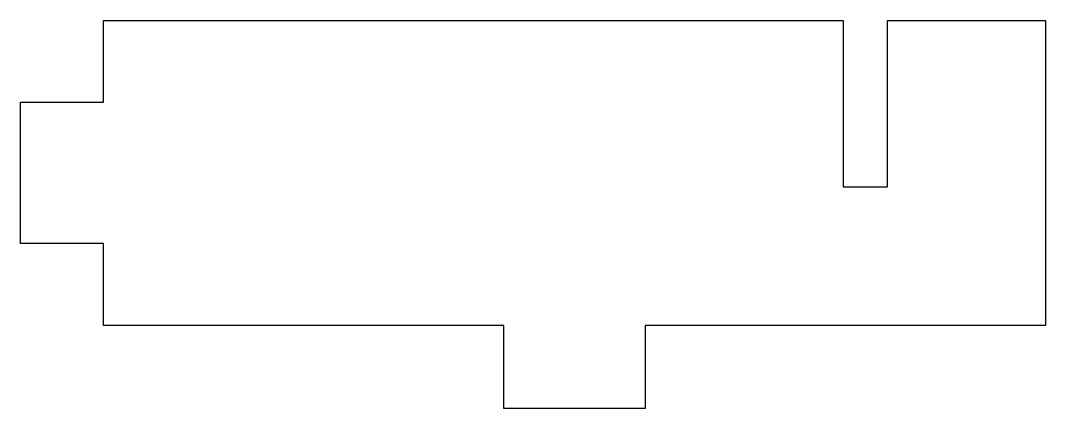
# Model space of a CAD drawing. Header units: millimetres. Extents: x 0 to 37, y -3 to 11.
import ezdxf

# ---------------------------------------------------------------- set-up
doc = ezdxf.new("R2010")
doc.units = ezdxf.units.MM
doc.layers.add('OUTLINE', color=1, linetype='Continuous')

msp = doc.modelspace()

# ---------------------------------------------------------------- linework, layer by layer
at = {"layer": 'OUTLINE', "color": 1}
msp.add_lwpolyline([(0, 2.95), (0, 8.05), (3, 8.05), (3, 11), (29.7, 11), (29.7, 5), (31.3, 5), (31.3, 11), (37, 11), (37, 0), (22.55, 0), (22.55, -3), (17.45, -3), (17.45, 0), (3, 0), (3, 2.95)], close=True, dxfattribs=at)

doc.saveas('drawing.dxf')
